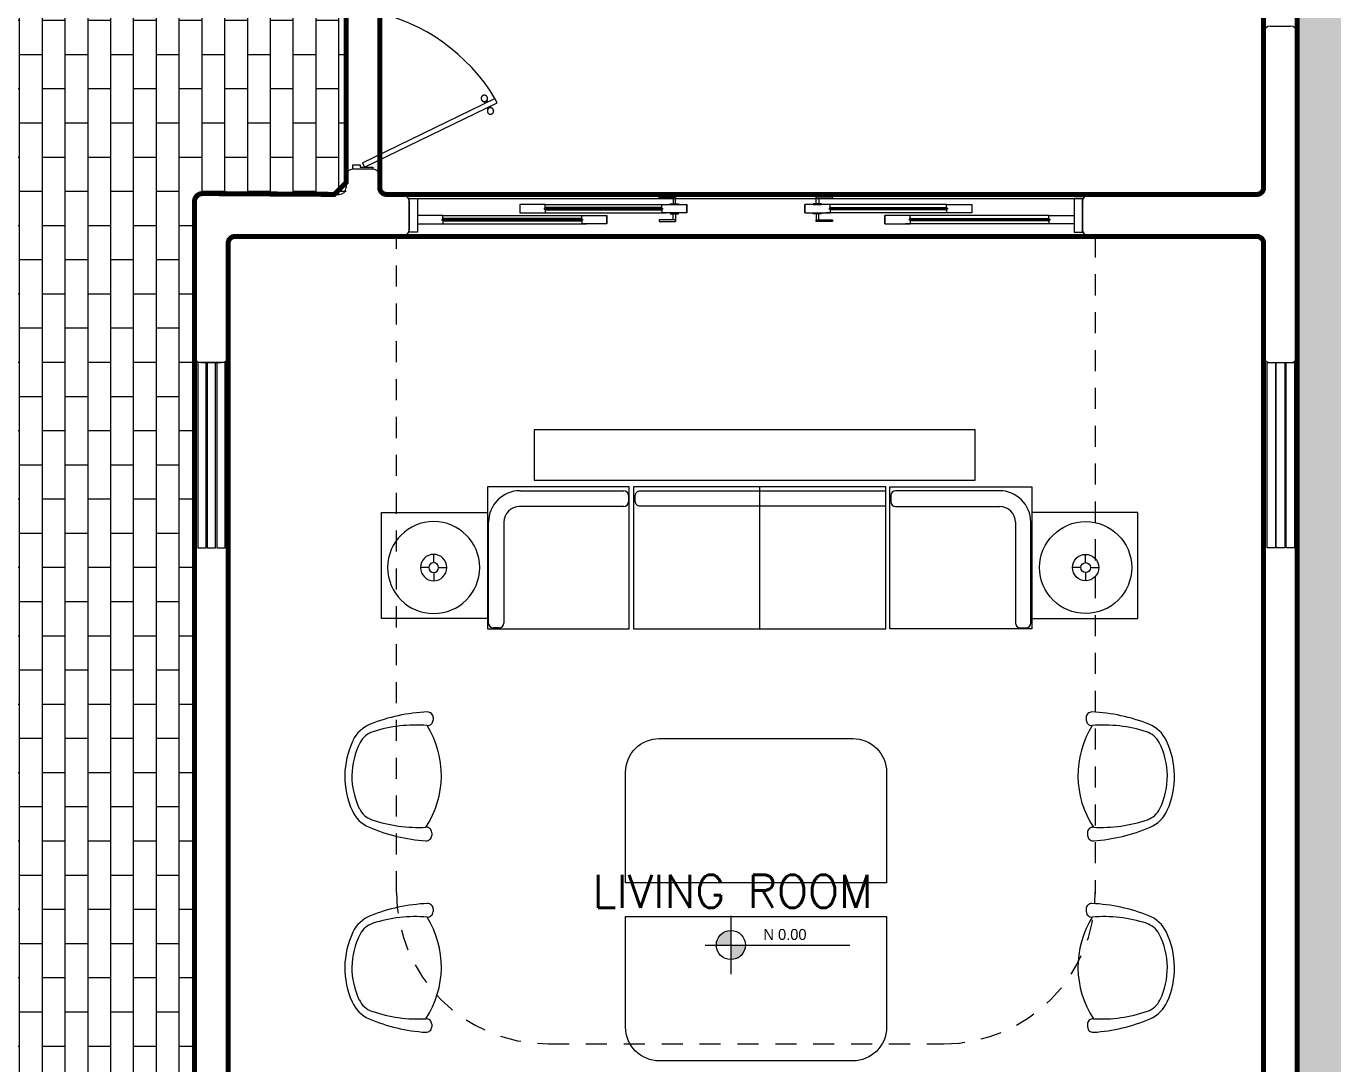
# Model space of a CAD drawing. Header units: metres. Extents: x 113 to 2416, y -346 to 476.
# Drawn here: x 140.87 to 148.63, y -206.4 to -200.23 of the extents above; entities that cross this region are included whole.
import ezdxf

# ---------------------------------------------------------------- set-up
doc = ezdxf.new("R2010")
doc.units = ezdxf.units.M
doc.linetypes.add('0', pattern=[0])
doc.linetypes.add('HIDDEN2', pattern=[0.1875, 0.125, -0.0625])
doc.layers.get('0').update_dxf_attribs({"color": 250, "linetype": '0', "lineweight": 20})
for name, color, linetype, lineweight in [('A-DOOR', 35, 'Continuous', 5), ('A-WALL', 250, 'Continuous', 20), ('baños', 140, 'Continuous', 0), ('MOBILIARIOS', 252, 'Continuous', 0), ('piscina', 131, 'Continuous', 0), ('piso', 253, 'Continuous', 0), ('textos', 7, 'Continuous', 0)]:
    doc.layers.add(name, color=color, linetype=linetype, lineweight=lineweight)
doc.layers.add('hatch piso', color=253, linetype='Continuous', lineweight=0, transparency=0.7)
doc.layers.add('REVESTIMIENTO EXTERIOR', color=7, linetype='Continuous', lineweight=5, true_color=0xffdebd)
doc.layers.add('Techos 1', color=7, linetype='HIDDEN2', lineweight=9, true_color=0x42391a)
doc.styles.add('ESC100-2mm', font='arial.ttf', dxfattribs={"height": 0.15})
doc.styles.get("Standard").update_dxf_attribs({"font": 'arial.ttf', "height": 0.1875})

# ---------------------------------------------------------------- blocks, each defined once
blk = doc.blocks.new('puerta 1.00')
at = {"layer": 'A-DOOR'}
for p, q in [((-0.15, -0.0125), (-0.9369, -0.3949)), ((-0.1376, -0.038), (-0.9245, -0.4204)), ((-0.1376, -0.038), (-0.15, -0.0125)), ((-0.8946, -0.3743), (-0.8996, -0.3641)), ((-0.8777, -0.3661), (-0.8826, -0.3559)), ((-0.9369, -0.3949), (-0.9245, -0.4204)), ((-0.8822, -0.3998), (-0.8772, -0.4101)), ((-0.8653, -0.3916), (-0.8603, -0.4018))]:
    blk.add_line(p, q, dxfattribs=at)
for points in [[(-0.08, 0), (-0.08, -0.025), (-0.125, -0.025), (-0.125, -0.0125), (-0.2, -0.0125), (-0.2, 0), (-0.08, 0)], [(-0.08, -0.95), (-0.08, -0.925), (-0.125, -0.925), (-0.125, -0.9375), (-0.2, -0.9375), (-0.2, -0.95), (-0.08, -0.95)]]:
    blk.add_lwpolyline(points, dxfattribs=at)
blk.add_arc((0.0366, 0.1602), 1.1229, 211.13358, 257.83427, dxfattribs=at)
for points in [[(-0.8982, -0.3642), (-0.9033, -0.3642), (-0.912, -0.3591), (-0.917, -0.3504), (-0.917, -0.3403), (-0.912, -0.3316), (-0.9033, -0.3265), (-0.8932, -0.3265), (-0.8844, -0.3316), (-0.8794, -0.3403), (-0.8794, -0.3504), (-0.8844, -0.3591), (-0.8932, -0.3642), (-0.8982, -0.3642)], [(-0.8617, -0.4394), (-0.8667, -0.4394), (-0.8754, -0.4344), (-0.8805, -0.4256), (-0.8805, -0.4156), (-0.8754, -0.4068), (-0.8667, -0.4018), (-0.8566, -0.4018), (-0.8479, -0.4068), (-0.8428, -0.4156), (-0.8428, -0.4257), (-0.8479, -0.4344), (-0.8566, -0.4394), (-0.8617, -0.4394)]]:
    blk.add_open_spline(points, degree=2, dxfattribs=at)
blk = doc.blocks.new('PL BASE 1N NASAS 09')
at = {"layer": 'textos', "transparency": 33554534}
h = blk.add_hatch(color=256, dxfattribs=at)
h.dxf.hatch_style = 1
h.paths.add_polyline_path([(-96.745, -45.4242, 0.414214), (-96.8315, -45.5108), (-96.745, -45.5108)])
h.paths.add_polyline_path([(-96.6584, -45.5108), (-96.745, -45.5108), (-96.745, -45.5973, 0.414214)])
at = {"layer": 'A-DOOR'}
for p, q in [((-97.8484, -41.1101), (-97.9984, -41.1101)), ((-97.9984, -41.1101), (-97.9984, -41.1601)), ((-97.8484, -41.1101), (-97.9984, -41.1101)), ((-97.9984, -41.1101), (-97.9984, -41.1601)), ((-97.8534, -41.1326), (-97.8534, -41.1376)), ((-97.8534, -41.1326), (-97.1511, -41.1326)), ((-97.8534, -41.1326), (-97.8534, -41.1376)), ((-97.8534, -41.1326), (-97.1511, -41.1326)), ((-97.8484, -41.1326), (-97.8484, -41.1101)), ((-97.8484, -41.1101), (-97.1299, -41.1101)), ((-97.8484, -41.1326), (-97.8484, -41.1101)), ((-97.8484, -41.1101), (-97.1299, -41.1101)), ((-97.8434, -41.1279), (-97.8484, -41.1279)), ((-97.8434, -41.1279), (-97.8484, -41.1279)), ((-97.8434, -41.1279), (-97.8434, -41.1326)), ((-97.1611, -41.1279), (-97.8434, -41.1279)), ((-97.8434, -41.1279), (-97.8434, -41.1326)), ((-97.1611, -41.1279), (-97.8434, -41.1279)), ((-97.1611, -41.1279), (-97.1561, -41.1279)), ((-97.1611, -41.1279), (-97.1611, -41.1326)), ((-97.1611, -41.1279), (-97.1561, -41.1279)), ((-97.1611, -41.1279), (-97.1611, -41.1326)), ((-97.1561, -41.1101), (-97.0061, -41.1101)), ((-97.1561, -41.1326), (-97.1561, -41.1101)), ((-97.1561, -41.1101), (-97.0061, -41.1101)), ((-97.1561, -41.1326), (-97.1561, -41.1101)), ((-97.1511, -41.1326), (-97.1511, -41.1376)), ((-97.1511, -41.1326), (-97.1511, -41.1376)), ((-97.0886, -41.07), (-97.0886, -41.1051)), ((-97.0886, -41.07), (-97.0886, -41.1051)), ((-97.0736, -41.1051), (-97.0736, -41.0604)), ((-97.0736, -41.1051), (-97.0736, -41.0604)), ((-97.0061, -41.1601), (-97.0061, -41.1101)), ((-97.0061, -41.1101), (-97.0061, -41.1601)), ((-97.0061, -41.1601), (-97.0061, -41.1101)), ((-97.0061, -41.1101), (-97.0061, -41.1601)), ((-96.3061, -41.1601), (-96.3061, -41.1101)), ((-96.1561, -41.1101), (-96.3061, -41.1101)), ((-96.3061, -41.1101), (-96.3061, -41.1601)), ((-96.3061, -41.1601), (-96.3061, -41.1101)), ((-96.1561, -41.1101), (-96.3061, -41.1101)), ((-96.3061, -41.1101), (-96.3061, -41.1601)), ((-96.2386, -41.1051), (-96.2386, -41.0604)), ((-96.2386, -41.1051), (-96.2386, -41.0604)), ((-96.2236, -41.07), (-96.2236, -41.1051)), ((-96.2236, -41.07), (-96.2236, -41.1051)), ((-95.4637, -41.1101), (-96.1822, -41.1101)), ((-95.4637, -41.1101), (-96.1822, -41.1101)), ((-95.4587, -41.1326), (-96.1611, -41.1326)), ((-96.1611, -41.1326), (-96.1611, -41.1376)), ((-95.4587, -41.1326), (-96.1611, -41.1326)), ((-96.1611, -41.1326), (-96.1611, -41.1376)), ((-96.1561, -41.1326), (-96.1561, -41.1101)), ((-96.1561, -41.1326), (-96.1561, -41.1101)), ((-96.1511, -41.1279), (-96.1561, -41.1279)), ((-96.1511, -41.1279), (-96.1561, -41.1279)), ((-96.1511, -41.1279), (-95.4687, -41.1279)), ((-96.1511, -41.1279), (-96.1511, -41.1326)), ((-96.1511, -41.1279), (-95.4687, -41.1279)), ((-96.1511, -41.1279), (-96.1511, -41.1326)), ((-95.4687, -41.1279), (-95.4637, -41.1279)), ((-95.4687, -41.1279), (-95.4687, -41.1326)), ((-95.4687, -41.1279), (-95.4637, -41.1279)), ((-95.4687, -41.1279), (-95.4687, -41.1326)), ((-95.4637, -41.1101), (-95.3137, -41.1101)), ((-95.4637, -41.1326), (-95.4637, -41.1101)), ((-95.4637, -41.1101), (-95.3137, -41.1101)), ((-95.4637, -41.1326), (-95.4637, -41.1101)), ((-95.4587, -41.1326), (-95.4587, -41.1376)), ((-95.4587, -41.1326), (-95.4587, -41.1376)), ((-95.3137, -41.1101), (-95.3137, -41.1601)), ((-95.3137, -41.1101), (-95.3137, -41.1601)), ((-98.4561, -41.1747), (-98.6061, -41.1747)), ((-98.6061, -41.1747), (-98.6061, -41.2247)), ((-98.4561, -41.1747), (-98.6061, -41.1747)), ((-98.6061, -41.1747), (-98.6061, -41.2247)), ((-98.4611, -41.1972), (-98.4611, -41.2022)), ((-98.4611, -41.1972), (-97.6261, -41.1972)), ((-98.4611, -41.1972), (-98.4611, -41.2022)), ((-98.4611, -41.1972), (-97.6261, -41.1972)), ((-98.4611, -41.2022), (-97.6261, -41.2022)), ((-98.4611, -41.2022), (-97.6261, -41.2022)), ((-98.4561, -41.1972), (-98.4561, -41.1747)), ((-98.4561, -41.1747), (-97.6049, -41.1747)), ((-98.4561, -41.1972), (-98.4561, -41.1747)), ((-98.4561, -41.1747), (-97.6049, -41.1747)), ((-98.4511, -41.1925), (-98.4561, -41.1925)), ((-98.4511, -41.1925), (-98.4561, -41.1925)), ((-98.4561, -41.2022), (-98.4561, -41.2247)), ((-98.4561, -41.2022), (-98.4561, -41.2247)), ((-98.4511, -41.207), (-98.4561, -41.207)), ((-98.4511, -41.207), (-98.4561, -41.207)), ((-98.4511, -41.1925), (-98.4511, -41.1972)), ((-97.6361, -41.1925), (-98.4511, -41.1925)), ((-98.4511, -41.1925), (-98.4511, -41.1972)), ((-97.6361, -41.1925), (-98.4511, -41.1925)), ((-98.4511, -41.207), (-98.4511, -41.2022)), ((-98.4511, -41.207), (-98.4511, -41.2022)), ((-98.4511, -41.207), (-97.6361, -41.207)), ((-98.4511, -41.207), (-97.6361, -41.207)), ((-97.9984, -41.1601), (-97.8484, -41.1601)), ((-97.9984, -41.1601), (-97.8484, -41.1601)), ((-97.8534, -41.1376), (-97.1511, -41.1376)), ((-97.8534, -41.1376), (-97.1511, -41.1376)), ((-97.8484, -41.1376), (-97.8484, -41.1601)), ((-97.8484, -41.1376), (-97.8484, -41.1601)), ((-97.8434, -41.1424), (-97.8484, -41.1424)), ((-97.8434, -41.1424), (-97.8484, -41.1424)), ((-97.8484, -41.1601), (-97.1299, -41.1601)), ((-97.8484, -41.1601), (-97.1299, -41.1601)), ((-97.8434, -41.1424), (-97.8434, -41.1376)), ((-97.8434, -41.1424), (-97.8434, -41.1376)), ((-97.8434, -41.1424), (-97.1611, -41.1424)), ((-97.8434, -41.1424), (-97.1611, -41.1424)), ((-97.6361, -41.1925), (-97.6311, -41.1925)), ((-97.6361, -41.1925), (-97.6361, -41.1972)), ((-97.6361, -41.1925), (-97.6311, -41.1925)), ((-97.6361, -41.1925), (-97.6361, -41.1972)), ((-97.6361, -41.207), (-97.6361, -41.2022)), ((-97.6361, -41.207), (-97.6361, -41.2022)), ((-97.6361, -41.207), (-97.6311, -41.207)), ((-97.6361, -41.207), (-97.6311, -41.207)), ((-97.6311, -41.1747), (-97.4811, -41.1747)), ((-97.6311, -41.1972), (-97.6311, -41.1747)), ((-97.6311, -41.1747), (-97.4811, -41.1747)), ((-97.6311, -41.1972), (-97.6311, -41.1747)), ((-97.6311, -41.2022), (-97.6311, -41.2247)), ((-97.6311, -41.2022), (-97.6311, -41.2247)), ((-97.6261, -41.1972), (-97.6261, -41.2022)), ((-97.6261, -41.1972), (-97.6261, -41.2022)), ((-97.4811, -41.2247), (-97.4811, -41.1747)), ((-97.4811, -41.1747), (-97.4811, -41.2247)), ((-97.4811, -41.2247), (-97.4811, -41.1747)), ((-97.4811, -41.1747), (-97.4811, -41.2247)), ((-97.1611, -41.1424), (-97.1611, -41.1376)), ((-97.1611, -41.1424), (-97.1611, -41.1376)), ((-97.1611, -41.1424), (-97.1561, -41.1424)), ((-97.1611, -41.1424), (-97.1561, -41.1424)), ((-97.1561, -41.1376), (-97.1561, -41.1601)), ((-97.1561, -41.1376), (-97.1561, -41.1601)), ((-97.0061, -41.1601), (-97.1561, -41.1601)), ((-97.0061, -41.1601), (-97.1561, -41.1601)), ((-97.0886, -41.2002), (-97.0886, -41.1651)), ((-97.0886, -41.2002), (-97.0886, -41.1651)), ((-97.0736, -41.1651), (-97.0736, -41.2099)), ((-97.0736, -41.1651), (-97.0736, -41.2099)), ((-96.3061, -41.1601), (-96.1561, -41.1601)), ((-96.3061, -41.1601), (-96.1561, -41.1601)), ((-96.2386, -41.1651), (-96.2386, -41.2099)), ((-96.2386, -41.1651), (-96.2386, -41.2099)), ((-96.2236, -41.2002), (-96.2236, -41.1651)), ((-96.2236, -41.2002), (-96.2236, -41.1651)), ((-95.4637, -41.1601), (-96.1822, -41.1601)), ((-95.4637, -41.1601), (-96.1822, -41.1601)), ((-95.4587, -41.1376), (-96.1611, -41.1376)), ((-95.4587, -41.1376), (-96.1611, -41.1376)), ((-96.1561, -41.1376), (-96.1561, -41.1601)), ((-96.1561, -41.1376), (-96.1561, -41.1601)), ((-96.1511, -41.1424), (-96.1561, -41.1424)), ((-96.1511, -41.1424), (-96.1561, -41.1424)), ((-96.1511, -41.1424), (-96.1511, -41.1376)), ((-96.1511, -41.1424), (-96.1511, -41.1376)), ((-95.4687, -41.1424), (-96.1511, -41.1424)), ((-95.4687, -41.1424), (-96.1511, -41.1424)), ((-95.8311, -41.2247), (-95.8311, -41.1747)), ((-95.6811, -41.1747), (-95.8311, -41.1747)), ((-95.8311, -41.1747), (-95.8311, -41.2247)), ((-95.8311, -41.2247), (-95.8311, -41.1747)), ((-95.6811, -41.1747), (-95.8311, -41.1747)), ((-95.8311, -41.1747), (-95.8311, -41.2247)), ((-94.8561, -41.1747), (-95.7072, -41.1747)), ((-94.8561, -41.1747), (-95.7072, -41.1747)), ((-94.8511, -41.1972), (-95.6861, -41.1972)), ((-95.6861, -41.1972), (-95.6861, -41.2022)), ((-94.8511, -41.1972), (-95.6861, -41.1972)), ((-95.6861, -41.1972), (-95.6861, -41.2022)), ((-94.8511, -41.2022), (-95.6861, -41.2022)), ((-94.8511, -41.2022), (-95.6861, -41.2022)), ((-95.6811, -41.1972), (-95.6811, -41.1747)), ((-95.6811, -41.1972), (-95.6811, -41.1747)), ((-95.6761, -41.1925), (-95.6811, -41.1925)), ((-95.6761, -41.1925), (-95.6811, -41.1925)), ((-95.6811, -41.2022), (-95.6811, -41.2247)), ((-95.6811, -41.2022), (-95.6811, -41.2247)), ((-95.6761, -41.207), (-95.6811, -41.207)), ((-95.6761, -41.207), (-95.6811, -41.207)), ((-95.6761, -41.1925), (-94.8611, -41.1925)), ((-95.6761, -41.1925), (-95.6761, -41.1972)), ((-95.6761, -41.1925), (-94.8611, -41.1925)), ((-95.6761, -41.1925), (-95.6761, -41.1972)), ((-95.6761, -41.207), (-95.6761, -41.2022)), ((-95.6761, -41.207), (-95.6761, -41.2022)), ((-94.8611, -41.207), (-95.6761, -41.207)), ((-94.8611, -41.207), (-95.6761, -41.207)), ((-95.4687, -41.1424), (-95.4687, -41.1376)), ((-95.4687, -41.1424), (-95.4687, -41.1376)), ((-95.4687, -41.1424), (-95.4637, -41.1424)), ((-95.4687, -41.1424), (-95.4637, -41.1424)), ((-95.4637, -41.1376), (-95.4637, -41.1601)), ((-95.4637, -41.1376), (-95.4637, -41.1601)), ((-95.3137, -41.1601), (-95.4637, -41.1601)), ((-95.3137, -41.1601), (-95.4637, -41.1601)), ((-94.8611, -41.1925), (-94.8561, -41.1925)), ((-94.8611, -41.1925), (-94.8611, -41.1972)), ((-94.8611, -41.1925), (-94.8561, -41.1925)), ((-94.8611, -41.1925), (-94.8611, -41.1972)), ((-94.8611, -41.207), (-94.8611, -41.2022)), ((-94.8611, -41.207), (-94.8611, -41.2022)), ((-94.8611, -41.207), (-94.8561, -41.207)), ((-94.8611, -41.207), (-94.8561, -41.207)), ((-94.8561, -41.1747), (-94.7061, -41.1747)), ((-94.8561, -41.1972), (-94.8561, -41.1747)), ((-94.8561, -41.1747), (-94.7061, -41.1747)), ((-94.8561, -41.1972), (-94.8561, -41.1747)), ((-94.8561, -41.2022), (-94.8561, -41.2247)), ((-94.8561, -41.2022), (-94.8561, -41.2247)), ((-94.8511, -41.1972), (-94.8511, -41.2022)), ((-94.8511, -41.1972), (-94.8511, -41.2022)), ((-94.7061, -41.1747), (-94.7061, -41.2247)), ((-94.7061, -41.1747), (-94.7061, -41.2247)), ((-98.6061, -41.2247), (-98.4561, -41.2247)), ((-98.6061, -41.2247), (-98.4561, -41.2247)), ((-98.4561, -41.2247), (-97.6049, -41.2247)), ((-98.4561, -41.2247), (-97.6049, -41.2247)), ((-97.4811, -41.2247), (-97.6311, -41.2247)), ((-97.4811, -41.2247), (-97.6311, -41.2247)), ((-95.8311, -41.2247), (-95.6811, -41.2247)), ((-95.8311, -41.2247), (-95.6811, -41.2247)), ((-94.8561, -41.2247), (-95.7072, -41.2247)), ((-94.8561, -41.2247), (-95.7072, -41.2247)), ((-94.7061, -41.2247), (-94.8561, -41.2247)), ((-94.7061, -41.2247), (-94.8561, -41.2247))]:
    blk.add_line(p, q, dxfattribs=at)
for points in [[(-98.6061, -41.2747), (-98.6561, -41.2747), (-98.6561, -41.0747), (-98.6061, -41.0747)], [(-98.6061, -41.2747), (-98.6561, -41.2747), (-98.6561, -41.0747), (-98.6061, -41.0747)], [(-94.7061, -41.2747), (-94.6561, -41.2747), (-94.6561, -41.0747), (-94.7061, -41.0747)], [(-94.7061, -41.2747), (-94.6561, -41.2747), (-94.6561, -41.0747), (-94.7061, -41.0747)], [(-99.9113, -43.1497), (-99.8613, -43.1497), (-99.8613, -42.0497), (-99.9113, -42.0497)], [(-99.8563, -43.1497), (-99.8063, -43.1497), (-99.8063, -42.0497), (-99.8563, -42.0497)], [(-99.7983, -43.1497), (-99.7483, -43.1497), (-99.7483, -42.0497), (-99.7983, -42.0497)], [(-93.5608, -42.0497), (-93.5108, -42.0497), (-93.5108, -43.1497), (-93.5608, -43.1497)], [(-93.5058, -42.0497), (-93.4558, -42.0497), (-93.4558, -43.1497), (-93.5058, -43.1497)], [(-93.4477, -42.0497), (-93.3977, -42.0497), (-93.3977, -43.1497), (-93.4477, -43.1497)]]:
    blk.add_lwpolyline(points, close=True, dxfattribs=at)
at = {"layer": 'A-DOOR', "color": 7}
for points in [[(-97.0736, -41.0604), (-97.0736, -41.07), (-97.1709, -41.07), (-97.1709, -41.0604)], [(-97.0736, -41.0604), (-97.0736, -41.07), (-97.1709, -41.07), (-97.1709, -41.0604)], [(-97.0563, -41.1101), (-97.1058, -41.1101), (-97.1058, -41.1051), (-97.0563, -41.1051)], [(-97.0563, -41.1101), (-97.1058, -41.1101), (-97.1058, -41.1051), (-97.0563, -41.1051)], [(-96.2558, -41.1101), (-96.2063, -41.1101), (-96.2063, -41.1051), (-96.2558, -41.1051)], [(-96.2558, -41.1101), (-96.2063, -41.1101), (-96.2063, -41.1051), (-96.2558, -41.1051)], [(-96.2386, -41.0604), (-96.2386, -41.07), (-96.1413, -41.07), (-96.1413, -41.0604)], [(-96.2386, -41.0604), (-96.2386, -41.07), (-96.1413, -41.07), (-96.1413, -41.0604)], [(-97.0736, -41.2099), (-97.0736, -41.2002), (-97.1709, -41.2002), (-97.1709, -41.2099)], [(-97.0736, -41.2099), (-97.0736, -41.2002), (-97.1709, -41.2002), (-97.1709, -41.2099)], [(-97.0563, -41.1601), (-97.1058, -41.1601), (-97.1058, -41.1651), (-97.0563, -41.1651)], [(-97.0563, -41.1601), (-97.1058, -41.1601), (-97.1058, -41.1651), (-97.0563, -41.1651)], [(-96.2558, -41.1601), (-96.2063, -41.1601), (-96.2063, -41.1651), (-96.2558, -41.1651)], [(-96.2558, -41.1601), (-96.2063, -41.1601), (-96.2063, -41.1651), (-96.2558, -41.1651)], [(-96.2386, -41.2099), (-96.2386, -41.2002), (-96.1413, -41.2002), (-96.1413, -41.2099)], [(-96.2386, -41.2099), (-96.2386, -41.2002), (-96.1413, -41.2002), (-96.1413, -41.2099)]]:
    blk.add_lwpolyline(points, close=True, dxfattribs=at)
at = {"layer": 'A-WALL'}
for p, q in [((-93.5811, -40.0897), (-93.5811, -41.0097)), ((-93.5411, -40.0497), (-93.4211, -40.0497)), ((-93.3811, -40.0897), (-93.3811, -41.2997)), ((-98.8711, -40.8997), (-98.9911, -40.8997)), ((-99.0311, -40.9397), (-99.0311, -41.0097)), ((-98.8311, -40.9397), (-98.8311, -41.0097)), ((-99.8911, -41.0497), (-99.0711, -41.0497)), ((-98.7911, -41.0497), (-98.696, -41.0497)), ((-93.6211, -41.0497), (-94.6161, -41.0497)), ((-99.9311, -41.0897), (-99.9311, -42.0097)), ((-98.656, -41.0897), (-98.656, -41.2597)), ((-98.656, -41.1197), (-98.656, -41.2297)), ((-94.6561, -41.0897), (-94.6561, -41.2597)), ((-94.6561, -41.1197), (-94.6561, -41.2297)), ((-99.7311, -41.3397), (-99.7311, -42.0097)), ((-99.6911, -41.2997), (-98.696, -41.2997)), ((-93.6211, -41.2997), (-94.6161, -41.2997)), ((-93.5811, -41.3397), (-93.5811, -42.0097)), ((-93.3811, -41.2997), (-93.3811, -42.0097)), ((-93.5411, -42.0497), (-93.4211, -42.0497))]:
    blk.add_line(p, q, dxfattribs=at)
at = {"layer": 'A-WALL', "transparency": 33554684}
for p, q in [((-99.8911, -42.0497), (-99.7711, -42.0497)), ((-99.8011, -42.0497), (-99.8611, -42.0497)), ((-93.5111, -42.0497), (-93.4511, -42.0497))]:
    blk.add_line(p, q, dxfattribs=at)
at = {"layer": 'A-WALL'}
for centre, start, end in [((-93.5411, -40.0897), 90, 180), ((-93.4211, -40.0897), 0, 90), ((-98.9911, -40.9397), 90, 180), ((-98.8711, -40.9397), 360, 90), ((-99.8911, -41.0897), 90, 180), ((-99.0711, -41.0097), 270, 360), ((-98.7911, -41.0097), 180, 270), ((-98.696, -41.0897), 0, 90), ((-94.6161, -41.0897), 90, 180), ((-93.6211, -41.0097), 270, 360), ((-98.696, -41.2597), 270, 0), ((-94.6161, -41.2597), 180, 270), ((-99.6911, -41.3397), 90, 180), ((-93.6211, -41.3397), 0, 90), ((-99.8911, -42.0097), 180, 270), ((-99.7711, -42.0097), 270, 0), ((-93.5411, -42.0097), 180, 270), ((-93.4211, -42.0097), 270, 0)]:
    blk.add_arc(centre, 0.04, start, end, dxfattribs=at)
at = {"layer": 'piscina', "const_width": 0.004}
for points in [[(-97.8534, -41.1351), (-97.1511, -41.1351)], [(-97.8534, -41.1351), (-97.1511, -41.1351)], [(-95.4587, -41.1351), (-96.1611, -41.1351)], [(-95.4587, -41.1351), (-96.1611, -41.1351)], [(-98.4611, -41.1997), (-97.6261, -41.1997)], [(-98.4611, -41.1997), (-97.6261, -41.1997)], [(-94.8511, -41.1997), (-95.6861, -41.1997)], [(-94.8511, -41.1997), (-95.6861, -41.1997)]]:
    blk.add_lwpolyline(points, dxfattribs=at)
at = {"layer": 'piso', "transparency": 33554687}
blk.add_line((-93.3811, -40.0897), (-93.3811, -36.4097), dxfattribs=at)
at = {"layer": 'piso'}
for p, q in [((-99.0311, -39.9097), (-99.0311, -40.9397)), ((-98.6561, -41.0747), (-94.6561, -41.0747)), ((-98.6561, -41.0747), (-94.6561, -41.0747)), ((-99.9311, -42.0097), (-99.9311, -48.4897)), ((-93.3811, -42.0097), (-93.3811, -48.4897))]:
    blk.add_line(p, q, dxfattribs=at)
at = {"layer": 'Techos 1'}
for p, q in [((-98.7311, -45.1977), (-98.7311, -41.2997)), ((-94.5811, -41.2997), (-94.5811, -45.2056)), ((-97.8311, -46.0977), (-95.4811, -46.0977))]:
    blk.add_line(p, q, dxfattribs=at)
for centre, start, end in [((-97.8311, -45.1977), 180, 270), ((-95.4811, -45.1977), 270, 0)]:
    blk.add_arc(centre, 0.9, start, end, dxfattribs=at)
at = {"layer": 'textos'}
for p, q in [((-96.745, -45.3368), (-96.745, -45.6847)), ((-96.8988, -45.5108), (-96.0379, -45.5108))]:
    blk.add_line(p, q, dxfattribs=at)
blk.add_circle((-96.745, -45.5108), 0.0865, dxfattribs=at)
at = {"layer": 'A-DOOR', "rotation": 180}
blk.add_blockref('puerta 1.00', (-99.0711, -40.8997), dxfattribs=at)
at = {"layer": 'textos', "insert": (-97.6997, -45.2888), "char_height": 0.195, "width": 3.404877, "attachment_point": 7}
blk.add_mtext('{\\Fromans|c0; LIVING ROOM}', dxfattribs=at)
at = {"layer": 'textos', "insert": (-96.552, -45.4154), "char_height": 0.065, "attachment_point": 1, "style": 'ESC100-2mm'}
blk.add_mtext_dynamic_manual_height_columns('{\\Ftxt|c0;N 0.00}', width=2.216942, gutter_width=0.5, heights=[0], dxfattribs=at)
blk = doc.blocks.new('A$Ce5805d30')
at = {"layer": 'MOBILIARIOS'}
for p, q in [((0.5483, 0.5483, -0.3418), (0, 0.5483, -0.3418)), ((0, 0.5483, -0.3418), (0, 0, -0.3418)), ((0.5483, 0, -0.3418), (0.5483, 0.5483, -0.3418)), ((0.2635, 0.2954, -0.3418), (0.2635, 0.338, -0.3418)), ((0.2379, 0.2699, -0.3418), (0.1954, 0.2699, -0.3418)), ((0.2635, 0.2444, -0.3418), (0.2635, 0.2018, -0.3418)), ((0.289, 0.2699, -0.3418), (0.3315, 0.2699, -0.3418)), ((0, 0, -0.3418), (0.5483, 0, -0.3418))]:
    blk.add_line(p, q, dxfattribs=at)
for radius in [0.2382, 0.0681, 0.0255]:
    blk.add_circle((0.2635, 0.2699, -0.3418), radius, dxfattribs=at)
blk = doc.blocks.new('PL MUEBLES 1N NASAS 09')
at = {"layer": 'hatch piso'}
h = blk.add_hatch(dxfattribs=at)
h.set_pattern_fill('AR-BRSTD', color=256, scale=0.002, angle=-90)
h.set_pattern_definition([(270, (32.50438, 232.01007), (0.1354836, -2e-17), []), (0, (32.50438, 232.01007), (0.1354836, 0.2032), [0.1354836, -0.1354836])])
h.paths.add_polyline_path([(77.6423, 53.2549), (75.0805, 53.2549), (75.0805, 47.4481), (74.0805, 47.4481), (74.0805, 53.2536), (64.2055, 53.2536), (64.2055, 52.9536), (68.8805, 52.9536), (68.8805, 32.9536), (64.2055, 32.9536), (64.2055, 32.6536), (74.0805, 32.6536), (74.0805, 38.459), (75.0805, 38.459), (75.0805, 32.6549), (77.6423, 32.6549)])
h.paths.add_polyline_path([(72.263, 46.1088), (72.263, 45.6588), (72.6881, 45.6588), (72.6881, 44.6588), (70.0881, 44.6588), (70.0881, 45.6588), (70.5049, 45.6588), (70.5049, 46.1088)], flags=16)
h.paths.add_polyline_path([(70.1951, 48.5995), (70.1951, 49.5995), (71.8951, 49.5995), (71.8951, 48.5995)], flags=16)
edge = h.paths.add_edge_path(flags=16)
edge.add_arc((73.3805, 47.1481), 0.1, 90, 180, ccw=False)
edge.add_line((73.3805, 47.2481), (73.7805, 47.2481))
edge.add_arc((73.7805, 47.1481), 0.1, 0, 90, ccw=False)
edge.add_line((73.8805, 47.1481), (73.8805, 46.8981))
edge.add_arc((73.7805, 46.8981), 0.1, -90, 0, ccw=False)
edge.add_line((73.7805, 46.7981), (73.3805, 46.7981))
edge.add_arc((73.3805, 46.8981), 0.1, 180, 270, ccw=False)
edge.add_line((73.2805, 46.8981), (73.2805, 47.1481))
edge = h.paths.add_edge_path(flags=16)
edge.add_arc((71.0742, 50.0034), 0.25, 0, 360)
edge = h.paths.add_edge_path(flags=16)
edge.add_ellipse((71.5381, 43.9234), major_axis=(0.8, 0.0085), ratio=0.419259, start_angle=0, end_angle=360)
h.paths.add_polyline_path([(72.6881, 44.3074), (73.4881, 44.3074), (73.4881, 43.5074), (72.6881, 43.5074)], flags=16)
h.paths.add_polyline_path([(70.0881, 44.3074), (70.0881, 43.5074), (69.2881, 43.5074), (69.2881, 44.3074)], flags=16)
h.paths.add_polyline_path([(70.1951, 50.4072), (70.1951, 51.4072), (71.8951, 51.4072), (71.8951, 50.4072)], flags=16)
edge = h.paths.add_edge_path(flags=16)
edge.add_ellipse((71.5381, 41.9837), major_axis=(0.8, -0.0085), ratio=0.419259, start_angle=0, end_angle=360, ccw=False)
h.paths.add_polyline_path([(72.6881, 42.3997), (73.4881, 42.3997), (73.4881, 41.5997), (72.6881, 41.5997)], flags=16)
h.paths.add_polyline_path([(70.0881, 42.3997), (70.0881, 41.5997), (69.2881, 41.5997), (69.2881, 42.3997)], flags=16)
edge = h.paths.add_edge_path(flags=16)
edge.add_line((73.2805, 52.5959), (73.2805, 52.8459))
edge.add_arc((73.3805, 52.8459), 0.1, 90, 180, ccw=False)
edge.add_line((73.3805, 52.9459), (73.7805, 52.9459))
edge.add_arc((73.7805, 52.8459), 0.1, 0, 90, ccw=False)
edge.add_line((73.8805, 52.8459), (73.8805, 52.5959))
edge.add_arc((73.7805, 52.5959), 0.1, -90, 0, ccw=False)
edge.add_line((73.7805, 52.4959), (73.3805, 52.4959))
edge.add_arc((73.3805, 52.5959), 0.1, 180, 270, ccw=False)
h.paths.add_polyline_path([(72.6881, 41.2483), (72.6881, 40.2483), (72.263, 40.2483), (72.263, 39.7983), (70.5049, 39.7983), (70.5049, 40.2483), (70.0881, 40.2483), (70.0881, 41.2483)], flags=16)
edge = h.paths.add_edge_path(flags=16)
edge.add_line((73.3805, 39.099), (73.7805, 39.099))
edge.add_arc((73.7805, 38.999), 0.1, 0, 90, ccw=False)
edge.add_line((73.8805, 38.999), (73.8805, 38.749))
edge.add_arc((73.7805, 38.749), 0.1, -90, 0, ccw=False)
edge.add_line((73.7805, 38.649), (73.3805, 38.649))
edge.add_arc((73.3805, 38.749), 0.1, 180, 270, ccw=False)
edge.add_line((73.2805, 38.749), (73.2805, 38.999))
edge.add_arc((73.3805, 38.999), 0.1, 90, 180, ccw=False)
edge = h.paths.add_edge_path(flags=0)
edge.add_line((70.4837, 36.7952), (70.4399, 36.8229))
edge.add_line((70.4399, 36.8229), (70.4131, 36.7807))
edge.add_line((70.4131, 36.7807), (70.3286, 36.8341))
edge.add_arc((70.195, 36.6229), 0.25, 57.68021, 237.68021)
edge.add_line((70.0613, 36.4116), (70.1458, 36.3581))
edge.add_line((70.1458, 36.3581), (70.1191, 36.3159))
edge.add_line((70.1191, 36.3159), (70.1731, 36.2817))
edge.add_arc((71.2562, 35.9774), 1.125, 133.37096, 164.30948, ccw=False)
edge = h.paths.add_edge_path(flags=16)
edge.add_arc((70.0042, 35.9865), 0.2909, 89.25887, 335.97934, ccw=False)
edge.add_line((70.008, 36.2774), (70.108, 36.2774))
edge.add_line((70.108, 36.2774), (70.108, 36.2274))
edge.add_line((70.108, 36.2274), (70.008, 36.2274))
edge.add_arc((70.008, 35.9774), 0.25, 90, 270)
edge.add_line((70.008, 35.7274), (70.108, 35.7274))
edge.add_line((70.108, 35.7274), (70.108, 35.6774))
edge.add_line((70.108, 35.6774), (70.1799, 35.6774))
edge.add_line((70.1799, 35.6774), (70.1191, 35.639))
edge.add_line((70.1191, 35.639), (70.1458, 35.5967))
edge.add_line((70.1458, 35.5967), (70.0613, 35.5433))
edge.add_arc((70.195, 35.332), 0.25, 122.31979, 302.31979)
edge.add_line((70.3286, 35.1207), (70.4131, 35.1742))
edge.add_line((70.4131, 35.1742), (70.4399, 35.1319))
edge.add_line((70.4399, 35.1319), (70.3554, 35.0785))
edge.add_arc((70.1898, 35.3287), 0.3, 211.27428, 303.49799, ccw=False)
edge.add_arc((70.2847, 34.8472), 0.4791, -37.75931, 137.1635, ccw=False)
edge.add_arc((70.6181, 34.7662), 0.2172, 282.0494, 481.72819)
edge.add_line((70.5039, 34.9509), (70.544, 35.0426))
edge.add_line((70.544, 35.0426), (70.5898, 35.0225))
edge.add_line((70.5898, 35.0225), (70.5497, 34.9309))
edge.add_arc((70.79, 34.8563), 0.2515, -29.97721, 162.74223, ccw=False)
edge.add_line((71.0078, 34.7306), (71.0479, 34.8222))
edge.add_line((71.0479, 34.8222), (71.0937, 34.8022))
edge.add_line((71.0937, 34.8022), (71.1225, 34.8681))
edge.add_line((71.1225, 34.8681), (71.1334, 34.797))
edge.add_line((71.1334, 34.797), (71.1828, 34.8046))
edge.add_line((71.1828, 34.8046), (71.198, 34.7057))
edge.add_arc((71.443, 34.7571), 0.2504, 5.56994, 191.83466, ccw=False)
edge.add_line((71.6922, 34.7814), (71.6771, 34.8802))
edge.add_line((71.6771, 34.8802), (71.7265, 34.8878))
edge.add_line((71.7265, 34.8878), (71.7156, 34.9588))
edge.add_line((71.7156, 34.9588), (71.7628, 34.9046))
edge.add_line((71.7628, 34.9046), (71.8005, 34.9374))
edge.add_line((71.8005, 34.9374), (71.8662, 34.862))
edge.add_arc((72.0737, 35.0044), 0.2516, 47.58671, 214.45746, ccw=False)
edge.add_line((72.2434, 35.1902), (72.1778, 35.2656))
edge.add_line((72.1778, 35.2656), (72.2155, 35.2984))
edge.add_line((72.2155, 35.2984), (72.1612, 35.3608))
edge.add_line((72.1612, 35.3608), (72.2391, 35.3331))
edge.add_line((72.2391, 35.3331), (72.2559, 35.3802))
edge.add_line((72.2559, 35.3802), (72.3501, 35.3468))
edge.add_arc((72.4234, 35.586), 0.2502, 67.92435, 252.95457, ccw=False)
edge.add_line((72.5175, 35.8179), (72.4233, 35.8514))
edge.add_line((72.4233, 35.8514), (72.44, 35.8985))
edge.add_line((72.44, 35.8985), (72.3723, 35.9226))
edge.add_line((72.3723, 35.9226), (72.4424, 35.9384))
edge.add_line((72.4424, 35.9384), (72.4313, 35.9872))
edge.add_line((72.4313, 35.9872), (72.5289, 36.0093))
edge.add_arc((72.4445, 36.2465), 0.2518, 95.95001, 289.56847, ccw=False)
edge.add_line((72.4184, 36.4969), (72.3209, 36.4749))
edge.add_line((72.3209, 36.4749), (72.3099, 36.5236))
edge.add_line((72.3099, 36.5236), (72.2397, 36.5077))
edge.add_line((72.2397, 36.5077), (72.2905, 36.5587))
edge.add_line((72.2905, 36.5587), (72.2551, 36.594))
edge.add_line((72.2551, 36.594), (72.3257, 36.6648))
edge.add_arc((72.1487, 36.8413), 0.25, 315.07903, 495.07903)
edge.add_line((71.9717, 37.0178), (71.9011, 36.947))
edge.add_line((71.9011, 36.947), (71.8657, 36.9823))
edge.add_line((71.8657, 36.9823), (71.9363, 37.0531))
edge.add_arc((72.1119, 36.9416), 0.2081, -66.66126, 147.57331, ccw=False)
edge.add_arc((72.46, 37.8666), 1.1473, 197.48909, 256.61195, ccw=False)
edge.add_arc((71.3445, 37.2226), 0.3, -4.05695, 85.94305, ccw=False)
edge.add_line((71.6438, 37.2013), (71.6367, 37.1016))
edge.add_line((71.6367, 37.1016), (71.5868, 37.1051))
edge.add_line((71.5868, 37.1051), (71.5939, 37.2049))
edge.add_arc((71.3445, 37.2226), 0.25, 355.94305, 535.94305)
edge.add_line((71.0952, 37.2403), (71.0881, 37.1405))
edge.add_line((71.0881, 37.1405), (71.0382, 37.144))
edge.add_line((71.0382, 37.144), (71.0331, 37.0723))
edge.add_line((71.0331, 37.0723), (70.9991, 37.1357))
edge.add_line((70.9991, 37.1357), (70.955, 37.112))
edge.add_line((70.955, 37.112), (70.9077, 37.2001))
edge.add_arc((70.4179, 37.5831), 0.6217, 274.55284, 321.97284, ccw=False)
edge.add_line((70.4673, 36.9633), (70.5146, 36.8752))
edge.add_line((70.5146, 36.8752), (70.4706, 36.8515))
edge.add_line((70.4706, 36.8515), (70.4233, 36.9396))
edge.add_arc((70.6845, 37.0871), 0.3, 117.21733, 209.44104, ccw=False)
edge.add_arc((71.7235, 36.3655), 1.5363, 139.95915, 198.89214)
edge = h.paths.add_edge_path(flags=0)
edge.add_arc((71.2562, 35.9774), 0.7, 0, 360)
edge = h.paths.add_edge_path(flags=16)
edge.add_line((73.3805, 33.4111), (73.7805, 33.4111))
edge.add_arc((73.7805, 33.3111), 0.1, 0, 90, ccw=False)
edge.add_line((73.8805, 33.3111), (73.8805, 33.0611))
edge.add_arc((73.7805, 33.0611), 0.1, -90, 0, ccw=False)
edge.add_line((73.7805, 32.9611), (73.3805, 32.9611))
edge.add_arc((73.3805, 33.0611), 0.1, 180, 270, ccw=False)
edge.add_line((73.2805, 33.0611), (73.2805, 33.3111))
edge.add_arc((73.3805, 33.3111), 0.1, 90, 180, ccw=False)
h = blk.add_hatch(dxfattribs=at)
h.set_pattern_fill('AR-BRSTD', color=256, scale=0.002, angle=-90)
h.set_pattern_definition([(270, (-8.74588, 232.01007), (0.1354836, -2e-17), []), (0, (-8.74588, 232.01007), (0.1354836, 0.2032), [0.1354836, -0.1354836])])
edge = h.paths.add_edge_path()
edge.add_line((62.3305, 47.1481), (63.2305, 47.1481))
edge.add_line((63.2305, 47.1481), (63.2305, 48.4481))
edge.add_line((63.2305, 48.4481), (56.5331, 48.4481))
edge.add_line((56.5331, 48.4481), (56.5331, 48.2731))
edge.add_line((56.5331, 48.2731), (56.3831, 48.2731))
edge.add_line((56.3831, 48.2731), (56.3831, 48.4536))
edge.add_line((56.3831, 48.4536), (54.5879, 48.4536))
edge.add_line((54.5879, 48.4536), (54.5879, 46.9481))
edge.add_line((54.5879, 46.9481), (55.8257, 46.9481))
edge.add_arc((55.8755, 46.9973), 0.07, 180, 224.67274, ccw=False)
edge.add_line((55.8055, 46.9973), (55.8055, 47.1073))
edge.add_arc((55.8755, 47.1073), 0.07, 90, 180, ccw=False)
edge.add_line((55.8755, 47.1773), (55.9855, 47.1773))
edge.add_arc((55.9855, 47.1073), 0.07, 0, 90, ccw=False)
edge.add_line((56.0555, 47.1073), (56.0555, 46.9973))
edge.add_arc((55.9855, 46.9973), 0.07, -44.67274, 0, ccw=False)
edge.add_line((56.0353, 46.9481), (59.0257, 46.9481))
edge.add_arc((59.0755, 46.9973), 0.07, 180, 224.67276, ccw=False)
edge.add_line((59.0055, 46.9973), (59.0055, 47.1073))
edge.add_arc((59.0755, 47.1073), 0.07, 90, 180, ccw=False)
edge.add_line((59.0755, 47.1773), (59.1855, 47.1773))
edge.add_arc((59.1855, 47.1073), 0.07, 0, 90, ccw=False)
edge.add_line((59.2555, 47.1073), (59.2555, 46.9973))
edge.add_arc((59.1855, 46.9973), 0.07, -90, 0, ccw=False)
edge.add_line((59.1855, 46.9273), (59.0755, 46.9273))
edge.add_arc((59.0755, 46.9973), 0.07, 229.9948, 270, ccw=False)
edge.add_line((59.0305, 46.9437), (59.0305, 44.972))
edge.add_arc((59.0755, 44.9184), 0.07, 90, 130.0052, ccw=False)
edge.add_line((59.0755, 44.9884), (59.1855, 44.9884))
edge.add_arc((59.1855, 44.9184), 0.07, 0, 90, ccw=False)
edge.add_line((59.2555, 44.9184), (59.2555, 44.8084))
edge.add_arc((59.1855, 44.8084), 0.07, -90, 0, ccw=False)
edge.add_line((59.1855, 44.7384), (59.0755, 44.7384))
edge.add_arc((59.0755, 44.8084), 0.07, 229.9948, 270, ccw=False)
edge.add_line((59.0305, 44.7548), (59.0305, 41.172))
edge.add_arc((59.0755, 41.1184), 0.07, 90, 130.0052, ccw=False)
edge.add_line((59.0755, 41.1884), (59.1855, 41.1884))
edge.add_arc((59.1855, 41.1184), 0.07, 0, 90, ccw=False)
edge.add_line((59.2555, 41.1184), (59.2555, 41.0084))
edge.add_arc((59.1855, 41.0084), 0.07, -90, 0, ccw=False)
edge.add_line((59.1855, 40.9384), (59.0755, 40.9384))
edge.add_arc((59.0755, 41.0084), 0.07, 180, 270, ccw=False)
edge.add_line((59.0055, 41.0084), (59.0055, 41.1184))
edge.add_arc((59.0755, 41.1184), 0.07, 149.84805, 180, ccw=False)
edge.add_line((59.0149, 41.1535), (56.0391, 41.1535))
edge.add_arc((55.9855, 41.1085), 0.07, 0, 40.0052, ccw=False)
edge.add_line((56.0555, 41.1085), (56.0555, 40.9985))
edge.add_arc((55.9855, 40.9985), 0.07, -90, 0, ccw=False)
edge.add_line((55.9855, 40.9285), (55.8755, 40.9285))
edge.add_arc((55.8755, 40.9985), 0.07, 180, 270, ccw=False)
edge.add_line((55.8055, 40.9985), (55.8055, 41.1085))
edge.add_arc((55.8755, 41.1085), 0.07, 139.9948, 180, ccw=False)
edge.add_line((55.8219, 41.1535), (50.4363, 41.1535))
edge.add_arc((50.3827, 41.1085), 0.07, 0, 40.0052, ccw=False)
edge.add_line((50.4527, 41.1085), (50.4527, 40.9985))
edge.add_arc((50.3827, 40.9985), 0.07, -90, 0, ccw=False)
edge.add_line((50.3827, 40.9285), (50.2727, 40.9285))
edge.add_arc((50.2727, 40.9985), 0.07, 180, 270, ccw=False)
edge.add_line((50.2027, 40.9985), (50.2027, 41.1085))
edge.add_arc((50.2727, 41.1085), 0.07, 139.9948, 180, ccw=False)
edge.add_line((50.2191, 41.1535), (46.4305, 41.1535))
edge.add_line((46.4305, 41.1535), (46.4305, 40.9535))
edge.add_line((46.4305, 40.9535), (44.3305, 40.9535))
edge.add_line((44.3305, 40.9535), (44.3305, 39.3536))
edge.add_line((44.3305, 39.3536), (47.8305, 39.3536))
edge.add_line((47.8305, 39.3536), (47.8305, 38.9536))
edge.add_line((47.8305, 38.9536), (62.3305, 38.9536))
edge.add_line((62.3305, 38.9536), (62.3305, 47.1481))
at = {"layer": 'MOBILIARIOS'}
for p, q in [((65.6872, 45.4149), (65.6872, 44.5726)), ((66.4358, 44.5726), (66.4358, 45.4149)), ((64.077, 45.3927), (64.077, 45.3927)), ((64.2642, 45.3927), (64.8797, 45.3927)), ((64.9078, 45.3646), (64.9078, 45.3272)), ((66.4666, 45.3646), (66.4666, 45.3272)), ((67.1102, 45.3927), (66.4946, 45.3927)), ((64.8797, 45.2991), (64.2611, 45.2991)), ((66.4946, 45.2991), (67.1132, 45.2991)), ((64.077, 44.606), (64.077, 45.2055)), ((64.1675, 45.2055), (64.1675, 44.606)), ((67.2068, 45.2055), (67.2068, 44.606)), ((67.2973, 44.606), (67.2973, 45.2055)), ((64.1394, 44.578), (64.1051, 44.578)), ((67.2349, 44.578), (67.2693, 44.578)), ((63.7476, 44.0446), (63.7475, 44.0292)), ((67.6267, 44.0446), (67.6269, 44.0292)), ((63.7396, 43.3598), (63.7394, 43.3444)), ((67.6348, 43.3598), (67.6349, 43.3444)), ((63.7476, 42.9063), (63.7475, 42.8909)), ((67.6267, 42.9063), (67.6269, 42.8909)), ((63.7396, 42.2215), (63.7394, 42.2061)), ((67.6348, 42.2215), (67.6349, 42.2061))]:
    blk.add_line(p, q, dxfattribs=at)
for points in [[(64.3489, 45.456), (66.9666, 45.456), (66.9666, 45.7535), (64.3489, 45.7535)], [(64.0707, 44.5726), (64.9129, 44.5726), (64.9129, 45.4149), (64.0707, 45.4149)], [(67.3037, 44.5726), (66.4614, 44.5726), (66.4614, 45.4149), (67.3037, 45.4149)]]:
    blk.add_lwpolyline(points, close=True, dxfattribs=at)
blk.add_lwpolyline([(66.4358, 45.4149), (64.9385, 45.4149), (64.9385, 44.5726), (66.4358, 44.5726)], dxfattribs=at)
blk.add_lwpolyline([(66.4358, 45.2998), (64.9769, 45.2998, -0.414214), (64.9488, 45.3278), (64.9488, 45.3646, -0.414214), (64.9769, 45.3927), (66.4358, 45.3927)], format="xyb", dxfattribs=at)
for points in [[(65.091, 43.919), (66.2413, 43.919, -0.414214), (66.4413, 43.719), (66.4413, 43.0615), (64.891, 43.0615), (64.891, 43.719, -0.414214)], [(64.891, 42.8615), (66.4413, 42.8615), (66.4413, 42.2041, -0.414214), (66.2413, 42.0041), (65.091, 42.0041, -0.414214), (64.891, 42.2041)]]:
    blk.add_lwpolyline(points, format="xyb", close=True, dxfattribs=at)
for centre, radius, start, end in [((64.2642, 45.2055), 0.1872, 90, 180), ((64.8797, 45.3646), 0.0281, 360, 90), ((64.8797, 45.3272), 0.0281, 270, 0), ((66.4946, 45.3646), 0.0281, 90, 180), ((66.4946, 45.3272), 0.0281, 180, 270), ((67.1102, 45.2055), 0.1872, 0, 90), ((64.2611, 45.2055), 0.0936, 90, 180), ((67.1132, 45.2055), 0.0936, 0, 90), ((64.1051, 44.606), 0.0281, 180, 270), ((64.1394, 44.606), 0.0281, 270, 0), ((67.2349, 44.606), 0.0281, 180, 270), ((67.2693, 44.606), 0.0281, 270, 0), ((63.755, 43.0593), 1.019, 92.32206, 111.91481), ((63.7149, 44.0296), 0.0326, 265.44898, 359.32415), ((63.7151, 44.045), 0.0326, 359.32415, 92.32206), ((67.6593, 44.045), 0.0326, 87.67794, 180.67585), ((67.6595, 44.0296), 0.0326, 180.67585, 274.55102), ((67.6193, 43.0593), 1.019, 68.08519, 87.67794), ((63.4477, 43.8234), 0.1955, 111.91481, 154.65588), ((63.43, 43.8358), 0.1303, 107.73257, 152.7473), ((63.6457, 43.1611), 0.8387, 85.44898, 107.73257), ((63.2328, 43.7005), 0.5638, 326.90717, 31.74113), ((68.1415, 43.7005), 0.5638, 148.25887, 213.09283), ((67.7286, 43.1611), 0.8387, 72.26743, 94.55102), ((67.9443, 43.8358), 0.1303, 27.2527, 72.26743), ((67.9267, 43.8234), 0.1955, 25.34412, 68.08519), ((63.7191, 43.6948), 0.4958, 154.65588, 203.99242), ((63.7033, 43.695), 0.4378, 152.7473, 205.901), ((67.671, 43.695), 0.4378, 334.099, 27.2527), ((67.6553, 43.6948), 0.4958, 336.00758, 25.34412), ((63.4447, 43.5727), 0.1955, 203.99242, 246.73349), ((63.4268, 43.5607), 0.1303, 205.901, 250.91573), ((67.9476, 43.5607), 0.1303, 289.08427, 334.099), ((67.9296, 43.5727), 0.1955, 293.26651, 336.00758), ((63.77, 44.3292), 1.019, 246.73349, 266.32624), ((63.6584, 44.2301), 0.8387, 250.91573, 273.19932), ((63.707, 43.3602), 0.0326, 359.32415, 93.19932), ((67.6673, 43.3602), 0.0326, 86.80068, 180.67585), ((67.716, 44.2301), 0.8387, 266.80068, 289.08427), ((67.6043, 44.3292), 1.019, 273.67376, 293.26651), ((63.7068, 43.3448), 0.0326, 266.32624, 359.32415), ((67.6675, 43.3448), 0.0326, 180.67585, 273.67376), ((63.755, 41.921), 1.019, 92.32206, 111.91481), ((63.7151, 42.9066), 0.0326, 359.32415, 92.32206), ((67.6593, 42.9066), 0.0326, 87.67794, 180.67585), ((67.6193, 41.921), 1.019, 68.08519, 87.67794), ((63.4477, 42.685), 0.1955, 111.91481, 154.65588), ((63.6457, 42.0228), 0.8387, 85.44898, 107.73257), ((63.2328, 42.5622), 0.5638, 326.90717, 31.74113), ((63.7149, 42.8913), 0.0326, 265.44898, 359.32415), ((68.1415, 42.5622), 0.5638, 148.25887, 213.09283), ((67.6595, 42.8913), 0.0326, 180.67585, 274.55102), ((67.7286, 42.0228), 0.8387, 72.26743, 94.55102), ((67.9267, 42.685), 0.1955, 25.34412, 68.08519), ((63.7191, 42.5565), 0.4958, 154.65588, 203.99242), ((63.43, 42.6974), 0.1303, 107.73257, 152.7473), ((67.9443, 42.6974), 0.1303, 27.2527, 72.26743), ((67.6553, 42.5565), 0.4958, 336.00758, 25.34412), ((63.7033, 42.5567), 0.4378, 152.7473, 205.901), ((67.671, 42.5567), 0.4378, 334.099, 27.2527), ((63.4447, 42.4344), 0.1955, 203.99242, 246.73349), ((63.4268, 42.4224), 0.1303, 205.901, 250.91573), ((63.6584, 43.0918), 0.8387, 250.91573, 273.19932), ((67.716, 43.0918), 0.8387, 266.80068, 289.08427), ((67.9476, 42.4224), 0.1303, 289.08427, 334.099), ((67.9296, 42.4344), 0.1955, 293.26651, 336.00758), ((63.77, 43.1909), 1.019, 246.73349, 266.32624), ((63.707, 42.2219), 0.0326, 359.32415, 93.19932), ((67.6673, 42.2219), 0.0326, 86.80068, 180.67585), ((67.6043, 43.1909), 1.019, 273.67376, 293.26651), ((63.7068, 42.2065), 0.0326, 266.32624, 359.32415), ((67.6675, 42.2065), 0.0326, 180.67585, 273.67376)]:
    blk.add_arc(centre, radius, start, end, dxfattribs=at)
at = {"layer": 'baños'}
blk.add_blockref('PL BASE 1N NASAS 09', (162.2615, 88.2033), dxfattribs=at)
at = {"layer": 'MOBILIARIOS', "yscale": 1.148053469821852, "zscale": 1.148053469821852}
for p, xscale, rotation in [((63.4412, 44.6334, 0.3924), -1.148053469821852, 270), ((67.9332, 44.6334, 0.3924), 1.148053469821852, 90.00000000000001)]:
    blk.add_blockref('A$Ce5805d30', p, dxfattribs=dict(at, xscale=xscale, rotation=rotation))

msp = doc.modelspace()

# ---------------------------------------------------------------- linework, layer by layer
at = {"layer": 'REVESTIMIENTO EXTERIOR', "const_width": 0.03}
for points in [[(143.7481, -215.4312), (148.3767, -215.4312, 0.414214), (148.4167, -215.3912), (148.4171, -195.5012, 0.414214), (148.3471, -195.4312), (143.7421, -195.4312)], [(125.9271, -207.4312), (125.8971, -207.4312), (123.9171, -207.4312, 0.414214), (123.8671, -207.4812), (123.8671, -208.9812, 0.414214), (123.9171, -209.0312), (127.2971, -209.0312, -0.414214), (127.3671, -209.1012), (127.3671, -209.4312), (129.8971, -209.4312), (141.7971, -209.4312, 0.414214), (141.8671, -209.3612), (141.8671, -201.2712, -0.395172), (141.9158, -201.2261), (142.6971, -201.2312), (142.7671, -201.1612), (142.7671, -200.0012, 0.414214), (142.6971, -199.9312), (141.6471, -199.9312), (135.9166, -199.9312), (135.9171, -199.3312), (134.1171, -199.3312)], [(142.0788, -201.4929, 0.198912), (142.0671, -201.5212), (142.0671, -209.3412, 0.409126), (142.1071, -209.3814), (148.1771, -209.3812, 0.414189), (148.2171, -209.3412), (148.2171, -201.5212)], [(148.2171, -201.5212, 0.198912), (148.2053, -201.4929, 0.198912)]]:
    msp.add_lwpolyline(points, format="xyb", dxfattribs=at)
msp.add_lwpolyline([(148.2171, -195.6712, 0.414214), (148.1771, -195.6312), (143.0071, -195.6312, 0.414214), (142.9671, -195.6712), (142.9671, -201.1912, 0.414214), (143.0071, -201.2312), (148.1771, -201.2312, 0.414214), (148.2171, -201.1912)], format="xyb", close=True, dxfattribs=at)
at = {"layer": 'REVESTIMIENTO EXTERIOR', "color": 30, "true_color": 0xf8991e, "const_width": 0.03}
msp.add_lwpolyline([(148.2053, -201.4929, 0.198912), (148.1771, -201.4812), (142.1071, -201.4812, 0.198912), (142.0788, -201.4929)], format="xyb", dxfattribs=at)

# ---------------------------------------------------------------- block references
msp.add_blockref('PL MUEBLES 1N NASAS 09', (79.5366, -248.3847))

doc.saveas('drawing.dxf')
